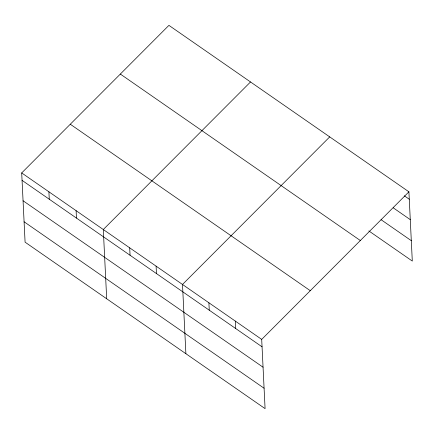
<?xml version="1.0" encoding="UTF-8"?>
<svg xmlns="http://www.w3.org/2000/svg" width="434" height="434" viewBox="0 0 434 434"><rect width="100%" height="100%" fill="white"/><g stroke="black" fill="none" stroke-linecap="round" stroke-linejoin="round"><path stroke-width="0.65" d="M408.915 191.823L261.697 339.393L265.082 408.638L25.085 242.177L21.7 172.933L168.918 25.362L408.915 191.823L412.3 261.067L368.851 230.931M250.516 81.961L103.297 229.532L106.688 298.771M329.715 136.889L182.497 284.46L185.888 353.705M404.325 195.81L409.278 199.244M393.226 207.821L410.276 219.647M381.052 219.685L411.302 240.664M120.332 74.062L360.334 240.523M70.281 124.233L310.277 290.693M21.7 172.933L261.697 339.393M22.063 180.354L262.06 346.815M23.062 200.758L263.058 367.213M24.087 221.774L264.089 388.235M235.299 321.084L235.662 328.5M208.9 302.769L209.259 310.191M156.099 266.151L156.462 273.572M129.701 247.841L130.064 255.263M76.102 210.664L76.46 218.085M48.901 191.801L49.264 199.217"/></g></svg>
